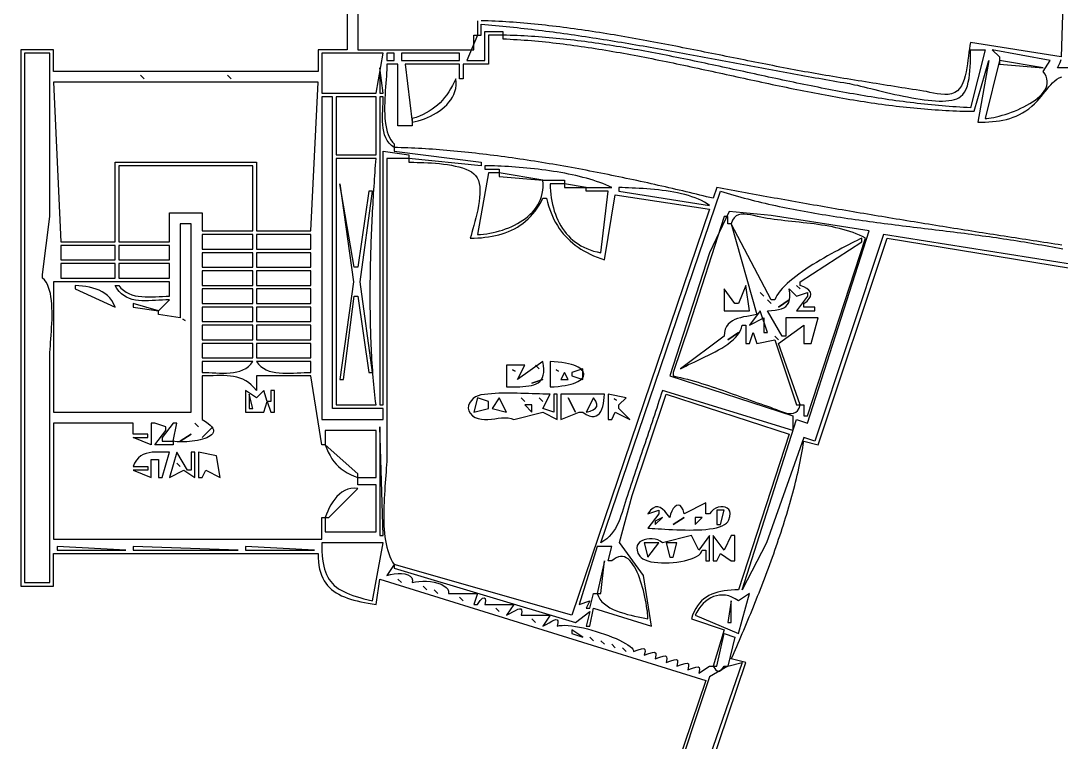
# Model space of a CAD drawing. Extents: x 0 to 1224, y 0 to 792.
# Drawn here: x 266 to 553, y 396 to 595 of the extents above; entities that cross this region are included whole.
import ezdxf

# ---------------------------------------------------------------- set-up
doc = ezdxf.new("R2010")
doc.units = 0
doc.layers.add('C7', color=7, linetype='CONTINUOUS')

msp = doc.modelspace()

# ---------------------------------------------------------------- linework, layer by layer
at = {"layer": 'C7'}
for points in [[(557, 713), (553, 585), (528, 589), (527.8248, 588.1758), (527.6739, 587.261), (527.5382, 586.2734), (527.4083, 585.2308), (527.2751, 584.151), (527.1292, 583.0518), (526.9616, 581.9509), (526.7628, 580.8661), (526.5237, 579.8153), (526.2351, 578.8162), (525.8877, 577.8866), (525.4722, 577.0443), (524.9795, 576.3071), (524.4004, 575.6928), (523.6389, 575.1786), (522.7798, 574.8509), (521.8447, 574.6817), (520.8554, 574.6428), (519.8336, 574.7063), (518.8012, 574.8439), (517.7798, 575.0277), (516.7913, 575.2296), (515.8575, 575.4216), (515, 575.5756), (513.9989, 575.7306), (512.998, 575.8861), (511.9972, 576.042), (510.9965, 576.1984), (509.9959, 576.3552), (508.9954, 576.5125), (507.995, 576.6702), (506.9947, 576.8284), (505.9945, 576.987), (504.9944, 577.1461), (503.9943, 577.3057), (502.9943, 577.4656), (501.9944, 577.6261), (500.9945, 577.787), (499.9947, 577.9483), (498.995, 578.1101), (497.9953, 578.2724), (496.9957, 578.4351), (495.9961, 578.5982), (494.9965, 578.7618), (493.997, 578.9259), (492.9975, 579.0904), (491.9981, 579.2554), (490.9987, 579.4208), (489.9993, 579.5867), (489, 579.7531), (488.0376, 579.9146), (487.0737, 580.0786), (486.1085, 580.2451), (485.1418, 580.4139), (484.1739, 580.5849), (483.2045, 580.7581), (482.2339, 580.9334), (481.262, 581.1106), (480.2889, 581.2898), (479.3146, 581.4709), (478.339, 581.6537), (477.3623, 581.8381), (476.3844, 582.0242), (475.4055, 582.2117), (474.4254, 582.4007), (473.4443, 582.5911), (472.4622, 582.7827), (471.4791, 582.9755), (470.495, 583.1694), (469.5099, 583.3643), (468.524, 583.5602), (467.5371, 583.7569), (466.5494, 583.9543), (465.5608, 584.1525), (464.5714, 584.3513), (463.5813, 584.5506), (462.5903, 584.7504), (461.5987, 584.9506), (460.6064, 585.151), (459.6133, 585.3516), (458.6197, 585.5524), (457.6254, 585.7532), (456.6305, 585.9539), (455.6351, 586.1545), (454.6391, 586.3549), (453.6426, 586.5551), (452.6456, 586.7548), (451.6482, 586.9542), (450.6503, 587.153), (449.6521, 587.3511), (448.6534, 587.5486), (447.6545, 587.7453), (446.6552, 587.9411), (445.6556, 588.136), (444.6557, 588.3299), (443.6556, 588.5227), (442.6553, 588.7143), (441.6548, 588.9046), (440.6542, 589.0936), (439.6534, 589.2811), (438.6525, 589.4672), (437.6516, 589.6516), (436.6506, 589.8344), (435.6496, 590.0154), (434.6486, 590.1945), (433.6476, 590.3718), (432.6467, 590.547), (431.6459, 590.7202), (430.6452, 590.8912), (429.6446, 591.0599), (428.6442, 591.2264), (427.6441, 591.3904), (426.6441, 591.5519), (425.6444, 591.7108), (424.645, 591.8671), (423.6459, 592.0207), (422.6471, 592.1714), (421.6487, 592.3192), (420.6506, 592.4641), (419.653, 592.6059), (418.6558, 592.7445), (417.6591, 592.8799), (416.6629, 593.012), (415.6673, 593.1407), (414.6722, 593.2659), (413.6776, 593.3876), (412.6837, 593.5057), (411.6904, 593.62), (410.6978, 593.7305), (409.7058, 593.8372), (408.7146, 593.9398), (407.7241, 594.0385), (406.7344, 594.133), (405.7455, 594.2233), (404.7574, 594.3093), (403.7702, 594.391), (402.7838, 594.4681), (401.7984, 594.5408), (400.8139, 594.6088), (399.8304, 594.6722), (398.8478, 594.7307), (397.8663, 594.7844), (396.8858, 594.8332), (395.9064, 594.8769), (394.928, 594.9155), (393.9508, 594.949), (392.9748, 594.9771)], [(356, 678), (356, 587), (348, 587), (348, 581), (275, 581), (275, 587), (266, 587), (266, 439), (275, 439), (275, 448), (348, 448), (348.0285, 446.8369), (348.1117, 445.7443), (348.2487, 444.7195), (348.4383, 443.76), (348.6797, 442.8632), (348.9719, 442.0267), (349.3139, 441.2477), (349.7048, 440.5238), (350.1437, 439.8525), (350.6294, 439.2311), (351.1612, 438.6571), (351.7379, 438.128), (352.3587, 437.6412), (353.0226, 437.1941), (353.7287, 436.7842), (354.4759, 436.409), (355.2633, 436.0658), (356.0899, 435.7522), (356.9548, 435.4656), (357.8571, 435.2033), (358.7956, 434.963), (359.7696, 434.742), (360.7779, 434.5377), (361.8198, 434.3476), (362.8941, 434.1692), (364, 434), (365, 441), (455, 413), (392, 227)], [(359, 678), (359, 587), (391, 587), (391, 591), (392, 591), (389, 584), (394, 584), (394, 592), (399, 592), (399, 591), (395, 591), (395, 583), (388, 583), (388, 579), (387, 579), (387, 583), (372, 583), (374, 567), (374, 566), (370, 566), (370, 583), (367, 583), (366.9883, 582.2691), (366.9562, 581.4715), (366.9073, 580.614), (366.8458, 579.7035), (366.7754, 578.747), (366.7002, 577.7513), (366.6241, 576.7233), (366.551, 575.67), (366.4848, 574.5982), (366.4296, 573.5149), (366.3891, 572.4269), (366.3674, 571.3412), (366.3683, 570.2646), (366.3958, 569.204), (366.4539, 568.1664), (366.5465, 567.1587), (366.6775, 566.1877), (366.8508, 565.2604), (367.0704, 564.3836), (367.3401, 563.5644), (367.6641, 562.8094), (368.046, 562.1258), (368.49, 561.5203), (369, 561), (369, 560), (368.2411, 560.5752), (367.6076, 561.226), (367.089, 561.9447), (366.6747, 562.7238), (366.3542, 563.5555), (366.1169, 564.4323), (365.9523, 565.3465), (365.8498, 566.2905), (365.7988, 567.2567), (365.7889, 568.2374), (365.8094, 569.225), (365.8499, 570.212), (365.8997, 571.1905), (365.9484, 572.1531), (365.9853, 573.0922), (366, 574), (365, 574), (365, 489), (366, 489), (366, 559), (373, 558), (373, 557), (367, 557), (367, 476), (366.9916, 475.1844), (366.9679, 474.331), (366.9309, 473.4425), (366.8825, 472.5217), (366.8247, 471.5714), (366.7596, 470.5943), (366.689, 469.5934), (366.6151, 468.5715), (366.5397, 467.5312), (366.465, 466.4754), (366.3928, 465.4069), (366.3252, 464.3286), (366.2642, 463.2432), (366.2117, 462.1535), (366.1697, 461.0623), (366.1403, 459.9724), (366.1254, 458.8866), (366.1271, 457.8078), (366.1472, 456.7387), (366.1879, 455.6821), (366.251, 454.6409), (366.3387, 453.6178), (366.4528, 452.6156), (366.5954, 451.6371), (366.7684, 450.6852), (366.9739, 449.7626), (367.2139, 448.8721), (367.4902, 448.0166), (367.805, 447.1988), (368.1603, 446.4216), (368.5579, 445.6877), (369, 445), (367, 442), (367.995, 442.2761), (369.0261, 442.4587), (370.0551, 442.5431), (371.044, 442.5247), (371.9546, 442.399), (372.7489, 442.1614), (373.3886, 441.8073), (373.8358, 441.3321), (374.0523, 440.7311), (374, 440), (374.865, 440.2242), (375.8309, 440.3627), (376.8659, 440.4182), (377.9381, 440.3933), (379.0155, 440.2909), (380.0664, 440.1135), (381.0588, 439.8638), (381.9608, 439.5447), (382.7406, 439.1586), (383.3663, 438.7085), (383.806, 438.1968), (384.0279, 437.6264), (384, 437), (392, 437), (391, 434), (392, 434), (392.732, 435.0684), (393.3442, 435.6808), (393.8068, 435.8587), (394.0901, 435.6236), (394.1644, 434.9968), (394, 434), (402, 434), (400, 431), (400.8903, 431.4708), (401.711, 431.9331), (402.4443, 432.34), (403.072, 432.6448), (403.5764, 432.8007), (403.9393, 432.7609), (404.1428, 432.4787), (404.169, 431.9073), (404, 431), (412, 431), (410, 428), (410.8903, 428.4708), (411.711, 428.9331), (412.4443, 429.34), (413.072, 429.6448), (413.5764, 429.8007), (413.9393, 429.761), (414.1428, 429.4788), (414.169, 428.9074), (414, 428), (414.5987, 428.1448), (415.307, 428.222), (416.1132, 428.2359), (417.0057, 428.1905), (417.9727, 428.0902), (419.0026, 427.9391), (420.0838, 427.7414), (421.2045, 427.5013), (422.353, 427.223), (423.5178, 426.9107), (424.6872, 426.5686), (425.8494, 426.2008), (426.9928, 425.8117), (428.1058, 425.4054), (429.1766, 424.986), (430.1936, 424.5578), (431.1452, 424.125), (432.0196, 423.6918), (432.8051, 423.2623), (433.4902, 422.8409), (434.0632, 422.4316), (434.5123, 422.0386), (434.8259, 421.6662), (434.9923, 421.3186), (435, 421), (436.2896, 421.44), (437.2269, 421.7304), (437.8393, 421.8013), (438.154, 421.583), (438.1984, 421.0058), (438, 420), (439.2896, 420.44), (440.2269, 420.7304), (440.8393, 420.8013), (441.154, 420.583), (441.1984, 420.0058), (441, 419), (442.2896, 419.44), (443.2269, 419.7304), (443.8393, 419.8013), (444.154, 419.583), (444.1984, 419.0058), (444, 418), (445.2896, 418.44), (446.2269, 418.7303), (446.8393, 418.8012), (447.154, 418.583), (447.1984, 418.0058), (447, 417), (448.2896, 417.44), (449.2269, 417.7303), (449.8393, 417.8012), (450.154, 417.583), (450.1984, 417.0058), (450, 416), (451.2896, 416.44), (452.227, 416.7304), (452.8393, 416.8013), (453.154, 416.583), (453.1985, 416.0058), (453, 415), (456, 417), (457, 417), (457.6364, 416.0371), (458.2182, 415.5556), (458.7817, 415.5556), (459.3635, 416.0371), (460, 417), (461, 417), (456, 414), (434.3333, 349)], [(392, 595), (392, 591), (393, 591), (393, 594), (393.9892, 593.9202), (394.9786, 593.8374), (395.9684, 593.7516), (396.9583, 593.6629), (397.9485, 593.5712), (398.939, 593.4766), (399.9296, 593.3792), (400.9205, 593.279), (401.9116, 593.176), (402.9028, 593.0704), (403.8943, 592.962), (404.8859, 592.8511), (405.8778, 592.7376), (406.8698, 592.6216), (407.8619, 592.5031), (408.8542, 592.3821), (409.8467, 592.2588), (410.8393, 592.1331), (411.8321, 592.0051), (412.8249, 591.8748), (413.8179, 591.7424), (414.811, 591.6078), (415.8042, 591.471), (416.7976, 591.3322), (417.791, 591.1913), (418.7845, 591.0484), (419.778, 590.9036), (420.7717, 590.7569), (421.7654, 590.6083), (422.7591, 590.458), (423.753, 590.3058), (424.7468, 590.1519), (425.7407, 589.9964), (426.7346, 589.8392), (427.7286, 589.6804), (428.7225, 589.5201), (429.7165, 589.3583), (430.7105, 589.195), (431.7044, 589.0303), (432.6984, 588.8642), (433.6923, 588.6968), (434.6862, 588.5282), (435.68, 588.3583), (436.6739, 588.1872), (437.6676, 588.015), (438.6613, 587.8416), (439.655, 587.6672), (440.6486, 587.4918), (441.6421, 587.3155), (442.6355, 587.1382), (443.6288, 586.96), (444.622, 586.781), (445.6151, 586.6012), (446.6081, 586.4207), (447.601, 586.2395), (448.5938, 586.0576), (449.5864, 585.8751), (450.5789, 585.692), (451.5712, 585.5084), (452.5634, 585.3244), (453.5554, 585.1399), (454.5473, 584.955), (455.5389, 584.7698), (456.5304, 584.5843), (457.5217, 584.3985), (458.5128, 584.2125), (459.5037, 584.0263), (460.4943, 583.8401), (461.4848, 583.6537), (462.475, 583.4673), (463.465, 583.281), (464.4548, 583.0947), (465.4443, 582.9085), (466.4335, 582.7224), (467.4225, 582.5365), (468.4112, 582.3509), (469.3997, 582.1655), (470.3878, 581.9805), (471.3757, 581.7959), (472.3632, 581.6116), (473.3505, 581.4278), (474.3375, 581.2445), (475.3241, 581.0618), (476.3104, 580.8797), (477.2964, 580.6981), (478.282, 580.5173), (479.2673, 580.3372), (480.2522, 580.1579), (481.2368, 579.9794), (482.221, 579.8017), (483.2048, 579.625), (484.1882, 579.4492), (485.1713, 579.2743), (486.1539, 579.1006), (487.1362, 578.9279), (488.118, 578.7563), (489.0994, 578.5859), (490.0804, 578.4167), (491.061, 578.2488), (492.0411, 578.0822), (493.0207, 577.9169), (494, 577.7531), (494.5973, 577.645), (495.2662, 577.5091), (496.002, 577.3481), (496.7998, 577.1647), (497.6548, 576.9615), (498.5622, 576.7412), (499.5171, 576.5064), (500.5148, 576.2598), (501.5504, 576.004), (502.6191, 575.7418), (503.7161, 575.4758), (504.8365, 575.2086), (505.9757, 574.9429), (507.1286, 574.6813), (508.2906, 574.4266), (509.4568, 574.1814), (510.6224, 573.9483), (511.7826, 573.73), (512.9325, 573.5292), (514.0674, 573.3486), (515.1824, 573.1907), (516.2727, 573.0583), (517.3334, 572.9539), (518.3599, 572.8804), (519.3472, 572.8403), (520.2906, 572.8363), (521.1851, 572.871), (522.0261, 572.9472), (522.8087, 573.0674), (523.528, 573.2344), (524.1793, 573.4508), (524.7577, 573.7193), (525.2585, 574.0425)], [(525.2584, 574.0424), (525.8549, 574.6085), (526.3568, 575.3068), (526.7722, 576.1179), (527.1094, 577.0227), (527.3766, 578.0021), (527.5823, 579.0367), (527.7345, 580.1073), (527.8416, 581.1949), (527.9119, 582.2802), (527.9536, 583.3439), (527.975, 584.367), (527.9843, 585.3302), (527.9899, 586.2142), (528, 587), (532, 587), (528, 571), (527.0179, 571.0447), (526.0361, 571.0948), (525.0546, 571.1499), (524.0732, 571.2101), (523.0921, 571.2753), (522.1112, 571.3454), (521.1306, 571.4202), (520.1501, 571.4998), (519.1698, 571.5841), (518.1898, 571.6729), (517.2099, 571.7661), (516.2302, 571.8638), (515.2508, 571.9657), (514.2715, 572.0719), (513.2924, 572.1822), (512.3135, 572.2966), (511.3347, 572.415), (510.3562, 572.5373), (509.3778, 572.6633), (508.3995, 572.7931), (507.4215, 572.9266), (506.4435, 573.0636), (505.4658, 573.204), (504.4882, 573.3479), (503.5107, 573.4951), (502.5334, 573.6455), (501.5562, 573.7991), (500.5792, 573.9558), (499.6023, 574.1154), (498.6255, 574.2779), (497.6489, 574.4432), (496.6723, 574.6113), (495.6959, 574.782), (494.7196, 574.9553), (493.7435, 575.1311), (492.7674, 575.3093), (491.7914, 575.4898), (490.8155, 575.6725), (489.8398, 575.8574), (488.8641, 576.0443), (487.8885, 576.2333), (486.913, 576.4241), (485.9375, 576.6168), (484.9622, 576.8112), (483.9869, 577.0073), (483.0117, 577.2049), (482.0365, 577.4041), (481.0615, 577.6046), (480.0864, 577.8065), (479.1115, 578.0096), (478.1366, 578.2139), (477.1617, 578.4192), (476.1869, 578.6256), (475.2121, 578.8328), (474.2373, 579.0409), (473.2626, 579.2497), (472.2879, 579.4592), (471.3133, 579.6693), (470.3386, 579.8799), (469.364, 580.0909), (468.3894, 580.3022), (467.4148, 580.5137), (466.4402, 580.7255), (465.4657, 580.9373), (464.4911, 581.1491), (463.5165, 581.3608), (462.5419, 581.5724), (461.5673, 581.7837), (460.5927, 581.9947), (459.618, 582.2052), (458.6434, 582.4153), (457.6687, 582.6248), (456.694, 582.8336), (455.7192, 583.0417), (454.7444, 583.249), (453.7696, 583.4553), (452.7947, 583.6607), (451.8198, 583.8649), (450.8448, 584.0681), (449.8698, 584.2699), (448.8947, 584.4705), (447.9196, 584.6696), (446.9443, 584.8673), (445.9691, 585.0633), (444.9937, 585.2577), (444.0183, 585.4504), (443.0427, 585.6413), (442.0671, 585.8302), (441.0914, 586.0172), (440.1156, 586.2021), (439.1398, 586.3848), (438.1638, 586.5653), (437.1877, 586.7435), (436.2115, 586.9192), (435.2352, 587.0925), (434.2588, 587.2632), (433.2822, 587.4313), (432.3056, 587.5967), (431.3288, 587.7592), (430.3519, 587.9188), (429.3748, 588.0754), (428.3976, 588.229), (427.4203, 588.3794), (426.4428, 588.5266), (425.4652, 588.6705), (424.4874, 588.811), (423.5095, 588.948), (422.5314, 589.0814), (421.5532, 589.2112), (420.5747, 589.3373), (419.5961, 589.4596), (418.6174, 589.5779), (417.6384, 589.6923), (416.6593, 589.8026), (415.68, 589.9088), (414.7005, 590.0108), (413.7208, 590.1084), (412.741, 590.2017), (411.7609, 590.2905), (410.7806, 590.3747), (409.8001, 590.4543), (408.8194, 590.5292), (407.8385, 590.5992), (406.8573, 590.6644), (405.876, 590.7246), (404.8944, 590.7798), (403.9126, 590.8298), (402.9305, 590.8746), (401.9483, 590.9141), (400.9657, 590.9482), (399.983, 590.9769), (399, 591), (399, 590), (399.9811, 589.9551), (400.962, 589.905), (401.9427, 589.8497), (402.9233, 589.7892), (403.9037, 589.7237), (404.884, 589.6532), (405.8641, 589.5778), (406.844, 589.4976), (407.8237, 589.4127), (408.8033, 589.3231), (409.7827, 589.2291), (410.762, 589.1305), (411.7412, 589.0276), (412.7202, 588.9204), (413.699, 588.809), (414.6777, 588.6934), (415.6563, 588.5739), (416.6347, 588.4504), (417.613, 588.323), (418.5912, 588.1918), (419.5693, 588.0569), (420.5472, 587.9185), (421.525, 587.7765), (422.5027, 587.631), (423.4803, 587.4823), (424.4577, 587.3302), (425.4351, 587.1749), (426.4123, 587.0166), (427.3895, 586.8552), (428.3665, 586.6909), (429.3435, 586.5238), (430.3203, 586.3539), (431.2971, 586.1813), (432.2738, 586.0062), (433.2504, 585.8285), (434.2269, 585.6484), (435.2033, 585.466), (436.1796, 585.2813), (437.1559, 585.0944), (438.1321, 584.9055), (439.1083, 584.7146), (440.0843, 584.5217), (441.0603, 584.3271), (442.0363, 584.1307), (443.0121, 583.9326), (443.988, 583.733), (444.9638, 583.5319), (445.9395, 583.3293), (446.9152, 583.1255), (447.8908, 582.9204), (448.8664, 582.7142), (449.842, 582.507), (450.8175, 582.2987), (451.793, 582.0896), (452.7685, 581.8796), (453.7439, 581.669), (454.7193, 581.4577), (455.6947, 581.2458), (456.6701, 581.0335), (457.6455, 580.8208), (458.6208, 580.6078), (459.5962, 580.3946), (460.5715, 580.1812), (461.5468, 579.9678), (462.5222, 579.7545), (463.4975, 579.5413), (464.4728, 579.3283), (465.4482, 579.1156), (466.4236, 578.9033), (467.3989, 578.6914), (468.3743, 578.4801), (469.3497, 578.2695), (470.3252, 578.0595), (471.3006, 577.8504), (472.2761, 577.6422), (473.2516, 577.4349), (474.2272, 577.2287), (475.2028, 577.0237), (476.1784, 576.8199), (477.1541, 576.6174), (478.1298, 576.4163), (479.1055, 576.2167), (480.0814, 576.0186), (481.0572, 575.8223), (482.0331, 575.6276), (483.0091, 575.4348), (483.9852, 575.2439), (484.9613, 575.055), (485.9375, 574.8682), (486.9137, 574.6836), (487.89, 574.5012), (488.8664, 574.3211), (489.8429, 574.1435), (490.8195, 573.9684), (491.7961, 573.7959), (492.7729, 573.626), (493.7497, 573.4589), (494.7266, 573.2947), (495.7036, 573.1333), (496.6807, 572.975), (497.658, 572.8199), (498.6353, 572.6678), (499.6127, 572.5191), (500.5903, 572.3737), (501.5679, 572.2318), (502.5457, 572.0934), (503.5236, 571.9586), (504.5016, 571.8275), (505.4797, 571.7002), (506.458, 571.5767), (507.4364, 571.4572), (508.4149, 571.3417), (509.3936, 571.2304), (510.3724, 571.1233), (511.3513, 571.0204), (512.3304, 570.922), (513.3097, 570.8279), (514.2891, 570.7385), (515.2686, 570.6537), (516.2483, 570.5735), (517.2282, 570.4982), (518.2082, 570.4278), (519.1884, 570.3624), (520.1687, 570.302), (521.1493, 570.2467), (522.13, 570.1967), (523.1108, 570.152), (524.0919, 570.1126), (525.0731, 570.0788), (526.0545, 570.0505), (527.0362, 570.0279), (528.018, 570.011), (529, 570), (533, 584), (530, 567), (531.0357, 567.0104), (532.0567, 567.0383), (533.0631, 567.0874), (534.055, 567.1615), (535.0327, 567.2645), (535.9964, 567.4002), (536.9463, 567.5723), (537.8825, 567.7847), (538.8054, 568.0411), (539.7149, 568.3455), (540.6115, 568.7015), (541.4952, 569.1131), (542.3663, 569.5839), (543.225, 570.1179), (544.0714, 570.7187), (544.9059, 571.3904)], [(267, 586), (267, 440), (274, 440), (274, 502), (274.0115, 502.7269), (274.0436, 503.5215), (274.0922, 504.3765), (274.1535, 505.2852), (274.2235, 506.2405), (274.2984, 507.2355), (274.3741, 508.2632), (274.4469, 509.3166), (274.5126, 510.3889), (274.5675, 511.4731), (274.6077, 512.5621), (274.6291, 513.6491), (274.6279, 514.727), (274.6001, 515.789), (274.5419, 516.8281), (274.4493, 517.8373), (274.3184, 518.8096), (274.1452, 519.7381), (273.9259, 520.6159), (273.6566, 521.436), (273.3332, 522.1914), (272.9519, 522.8751), (272.5088, 523.4803), (272, 524), (272, 525), (274, 541), (274, 586), (267, 586)], [(349, 586), (349, 575), (364, 575), (366, 586), (349, 586)], [(367, 586), (367, 584), (369, 584), (369, 586), (367, 586)], [(371, 586), (371, 584), (387, 584), (387, 586), (371, 586)], [(534, 587), (536, 585), (536, 584), (532, 568), (532.5009, 568.0285), (533.0705, 568.0917), (533.702, 568.1888), (534.3881, 568.3187), (535.122, 568.4806), (535.8967, 568.6737), (536.7051, 568.8969), (537.5401, 569.1495), (538.3949, 569.4305), (539.2624, 569.7391), (540.1356, 570.0743), (541.0074, 570.4353), (541.871, 570.8211), (542.7191, 571.2309), (543.545, 571.6638), (544.3414, 572.1188), (545.1016, 572.5952), (545.8183, 573.092), (546.4846, 573.6082), (547.0936, 574.1431), (547.6382, 574.6957), (548.1113, 575.2651), (548.5061, 575.8505), (548.8154, 576.4509), (549.0323, 577.0654), (549.1497, 577.6933), (549.1607, 578.3334), (549.0582, 578.9851), (548.8353, 579.6473), (548.4849, 580.3192), (548, 581), (550, 584), (534, 587)], [(536, 584), (536, 583), (548, 582), (536, 584)], [(557, 582), (552, 582), (552.3649, 582.7395), (552.7059, 583.5073), (553.0236, 584.3024)], [(299, 580), (300, 579), (299, 580)], [(323, 580), (324, 579), (323, 580)], [(365, 582), (365, 575), (366, 575), (365, 582)], [(275, 578), (277, 534), (292, 534), (292, 556), (331, 556), (331, 537), (346, 537), (348, 578), (275, 578)], [(386, 579), (385.5478, 578.019), (385.0733, 577.0822), (384.5745, 576.1892), (384.0496, 575.3394), (383.4968, 574.5324), (382.9141, 573.7676), (382.2997, 573.0446), (381.6517, 572.3628), (380.9683, 571.7217), (380.2475, 571.1209), (379.4875, 570.5598), (378.6865, 570.038), (377.8426, 569.5549), (376.9538, 569.1101), (376.0183, 568.703), (375.0344, 568.3331), (374, 568), (374, 567), (374.8152, 567.1683), (375.6485, 567.3814), (376.4932, 567.6387), (377.3425, 567.9395), (378.1897, 568.2829), (379.0282, 568.6684), (379.8512, 569.0951), (380.652, 569.5624), (381.424, 570.0695), (382.1605, 570.6157), (382.8547, 571.2003), (383.5, 571.8226), (384.0896, 572.4818), (384.6169, 573.1773), (385.0752, 573.9083), (385.4577, 574.6741), (385.7578, 575.474), (385.9688, 576.3073), (386.0839, 577.1731), (386.0965, 578.0709), (386, 579)], [(544.9058, 571.3904), (545.6514, 572.0676), (546.329, 572.7558), (546.9497, 573.4483), (547.5246, 574.1389), (548.0649, 574.821), (548.5816, 575.4883), (549.086, 576.1343), (549.5891, 576.7526), (550.1021, 577.3368), (550.636, 577.8805), (551.2021, 578.3772), (551.8115, 578.8205), (552.4753, 579.204), (553.2046, 579.5213)], [(349, 574), (349, 485), (366, 485), (366, 488), (352, 488), (352, 574), (349, 574)], [(353, 574), (353, 558), (364, 558), (364, 574), (353, 574)], [(369, 560), (369, 559), (393, 556), (393, 555), (373, 557), (373, 556), (373.6796, 555.9748), (374.4518, 555.9513), (375.3052, 555.9265), (376.2288, 555.897), (377.2114, 555.86), (378.242, 555.8121), (379.3094, 555.7504), (380.4024, 555.6717), (381.5099, 555.5728), (382.6209, 555.4507), (383.7241, 555.3023), (384.8085, 555.1244), (385.8628, 554.9139), (386.8761, 554.6677), (387.8371, 554.3827), (388.7347, 554.0557), (389.5578, 553.6837), (390.2953, 553.2635), (390.936, 552.792), (391.4689, 552.2662), (391.8827, 551.6828), (392.219, 550.9522), (392.4544, 550.1321), (392.5978, 549.2339), (392.6583, 548.2694), (392.6449, 547.2502), (392.5667, 546.188), (392.4325, 545.0945), (392.2515, 543.9813), (392.0326, 542.86), (391.7848, 541.7424), (391.5172, 540.64), (391.2388, 539.5646), (390.9586, 538.5279), (390.6856, 537.5413), (390.4288, 536.6167), (390.1973, 535.7657), (390, 535), (391.0313, 535.0212), (392.0507, 535.0682), (393.0571, 535.1423), (394.0497, 535.2445), (395.0273, 535.3762), (395.9892, 535.5384), (396.9343, 535.7324), (397.8617, 535.9593), (398.7705, 536.2203), (399.6596, 536.5166), (400.5282, 536.8493), (401.3753, 537.2198), (402.2, 537.629), (403.0013, 538.0783), (403.7782, 538.5688), (404.5299, 539.1017), (405.2553, 539.6781), (405.9535, 540.2993), (406.6235, 540.9665), (407.2645, 541.6807), (407.8755, 542.4432), (408.4554, 543.2552), (409.0035, 544.1179), (409.5186, 545.0324), (410, 546), (411, 546), (411.272, 544.9356), (411.5734, 543.9091), (411.9042, 542.9196), (412.2646, 541.9664), (412.6549, 541.0488), (413.0752, 540.1661), (413.5257, 539.3173), (414.0065, 538.5019), (414.5179, 537.719), (415.06, 536.9678), (415.633, 536.2477), (416.237, 535.5578), (416.8724, 534.8975), (417.5391, 534.2659), (418.2375, 533.6623), (418.9677, 533.086), (419.7299, 532.5361), (420.5242, 532.012), (421.3509, 531.5128), (422.21, 531.0379), (423.1019, 530.5864), (424.0267, 530.1576), (424.9845, 529.7508), (425.9755, 529.3652), (427, 529), (430, 547), (456, 543), (418, 431), (369, 445), (369, 444), (419, 429), (423, 432), (422, 428), (423, 428), (424, 433), (440, 428), (437.7716, 441.9962), (431.1211, 451.0895), (434.6667, 464), (444, 492), (478, 481), (464, 438), (462.966, 437.9776), (461.9602, 437.927), (460.984, 437.844), (460.0392, 437.7246), (459.1273, 437.5649), (458.25, 437.3609), (457.4087, 437.1086), (456.6053, 436.8039), (455.8411, 436.4429), (455.118, 436.0216), (454.4374, 435.536), (453.8009, 434.982), (453.2103, 434.3558), (452.667, 433.6532), (452.1728, 432.8704), (451.7291, 432.0032), (451.3376, 431.0477), (451, 430), (460, 427), (457, 417), (458, 417), (460, 426), (463, 425), (461, 417), (465, 418), (444.3333, 358)], [(553.1962, 533.0892), (552.2022, 533.2402), (551.2082, 533.3914), (550.2141, 533.5428), (549.2201, 533.6943), (548.226, 533.8461), (547.2319, 533.9981), (546.2378, 534.1503), (545.2437, 534.3027), (544.2496, 534.4553), (543.2555, 534.6082), (542.2613, 534.7613), (541.2672, 534.9146), (540.2731, 535.0681), (539.279, 535.2219), (538.2848, 535.376), (537.2907, 535.5302), (536.2966, 535.6847), (535.3026, 535.8395), (534.3085, 535.9945), (533.3144, 536.1498), (532.3204, 536.3054), (531.3264, 536.4612), (530.3324, 536.6173), (529.3384, 536.7737), (528.3445, 536.9303), (527.3506, 537.0873), (526.3568, 537.2445), (525.3629, 537.402), (524.3691, 537.5598), (523.3754, 537.7179), (522.3817, 537.8763), (521.388, 538.035), (520.3944, 538.194), (519.4009, 538.3534), (518.4074, 538.513), (517.4139, 538.673), (516.4205, 538.8333), (515.4272, 538.9939), (514.434, 539.1548), (513.4408, 539.3161), (512.4476, 539.4778), (511.4546, 539.6397), (510.4616, 539.802), (509.4687, 539.9647), (508.4758, 540.1277), (507.4831, 540.2911), (506.4904, 540.4549), (505.4978, 540.619), (504.5053, 540.7835), (503.5129, 540.9483), (502.5206, 541.1135), (501.5284, 541.2791), (500.5362, 541.4451), (499.5442, 541.6115), (498.5523, 541.7783), (497.5605, 541.9455), (496.5687, 542.113), (495.5771, 542.281), (494.5856, 542.4494), (493.5943, 542.6182), (492.603, 542.7874), (491.6118, 542.957), (490.6208, 543.127), (489.6299, 543.2975), (488.6391, 543.4684), (487.6485, 543.6398), (486.6579, 543.8115), (485.6675, 543.9837), (484.6773, 544.1564), (483.6872, 544.3295), (482.6972, 544.5031), (481.7073, 544.6771), (480.7176, 544.8515), (479.7281, 545.0265), (478.7387, 545.2019), (477.7494, 545.3778), (476.7603, 545.5541), (475.7714, 545.7309), (474.7826, 545.9083), (473.794, 546.086), (472.8056, 546.2643), (471.8173, 546.4431), (470.8291, 546.6224), (469.8412, 546.8022), (468.8534, 546.9825), (467.8658, 547.1632), (466.8784, 547.3445), (465.8911, 547.5264), (464.9041, 547.7087), (463.9172, 547.8916), (462.9305, 548.075), (461.944, 548.2589), (460.9577, 548.4433), (459.9716, 548.6283), (458.9857, 548.8139), (458, 549), (457, 546), (456.0832, 546.2253), (455.1621, 546.4506), (454.2368, 546.6758), (453.3074, 546.901), (452.3739, 547.126), (451.4366, 547.3507), (450.4953, 547.5752), (449.5503, 547.7993), (448.6017, 548.0231), (447.6495, 548.2464), (446.6938, 548.4692), (445.7347, 548.6915), (444.7723, 548.9132), (443.8067, 549.1343), (442.838, 549.3546), (441.8663, 549.5742), (440.8917, 549.793), (439.9142, 550.0109), (438.934, 550.228), (437.9511, 550.444), (436.9657, 550.6591), (435.9778, 550.8731), (434.9876, 551.0859), (433.995, 551.2976), (433.0003, 551.508), (432.0035, 551.7172), (431.0047, 551.925), (430.0039, 552.1315), (429.0014, 552.3365), (427.9971, 552.54), (426.9911, 552.742), (425.9837, 552.9423), (424.9748, 553.1411), (423.9645, 553.3381), (422.9529, 553.5333), (421.9402, 553.7268), (420.9264, 553.9183), (419.9116, 554.108), (418.8959, 554.2957), (417.8794, 554.4814), (416.8622, 554.665), (415.8443, 554.8464), (414.8259, 555.0257), (413.8071, 555.2028), (412.788, 555.3775), (411.7686, 555.55), (410.749, 555.72), (409.7293, 555.8876), (408.7097, 556.0527), (407.6902, 556.2152), (406.6709, 556.3752), (405.6519, 556.5324), (404.6333, 556.687), (403.6151, 556.8388), (402.5976, 556.9878), (401.5807, 557.1339), (400.5645, 557.2771), (399.5492, 557.4173), (398.5349, 557.5545), (397.5216, 557.6886), (396.5094, 557.8196), (395.4984, 557.9474), (394.4888, 558.072), (393.4806, 558.1932), (392.4738, 558.3111), (391.4686, 558.4256), (390.4652, 558.5367), (389.4634, 558.6443), (388.4636, 558.7483), (387.4657, 558.8487), (386.4699, 558.9454), (385.4762, 559.0384), (384.4847, 559.1277), (383.4955, 559.2131), (382.5088, 559.2947), (381.5246, 559.3723), (380.543, 559.4459), (379.5641, 559.5155), (378.5879, 559.5811), (377.6146, 559.6425), (376.6444, 559.6996), (375.6771, 559.7526), (374.713, 559.8013), (373.7522, 559.8456), (372.7947, 559.8855), (371.8406, 559.9209), (370.8901, 559.9518), (369.9432, 559.9782), (369, 560)], [(353, 557), (353, 516), (353, 489), (364, 489), (363.8873, 489.9328), (363.7793, 490.8714), (363.6758, 491.8157), (363.5769, 492.7655), (363.4823, 493.7206), (363.3922, 494.6808), (363.3064, 495.646), (363.2248, 496.616), (363.1474, 497.5906), (363.0743, 498.5696), (363.0052, 499.5529), (362.9401, 500.5403), (362.879, 501.5316), (362.8219, 502.5266), (362.7686, 503.5253), (362.7192, 504.5273), (362.6735, 505.5325), (362.6315, 506.5408), (362.5931, 507.5519), (362.5584, 508.5658), (362.5271, 509.5822), (362.4994, 510.6009), (362.4751, 511.6219), (362.4541, 512.6448), (362.4364, 513.6695), (362.422, 514.6959), (362.4108, 515.7238), (362.4027, 516.753), (362.3977, 517.7834), (362.3957, 518.8147), (362.3967, 519.8468), (362.4005, 520.8795), (362.4073, 521.9126), (362.4168, 522.9461), (362.4291, 523.9796), (362.444, 525.013), (362.4616, 526.0462), (362.4818, 527.0789), (362.5044, 528.1111), (362.5295, 529.1424), (362.5571, 530.1729), (362.5869, 531.2022), (362.6191, 532.2301), (362.6534, 533.2567), (362.69, 534.2816), (362.7286, 535.3046), (362.7694, 536.3257), (362.8121, 537.3446), (362.8568, 538.3612), (362.9033, 539.3752), (362.9517, 540.3866), (363.0019, 541.3951), (363.0538, 542.4005), (363.1073, 543.4028), (363.1625, 544.4016), (363.2192, 545.397), (363.2774, 546.3885), (363.337, 547.3762), (363.398, 548.3598), (363.4604, 549.3392), (363.524, 550.3141), (363.5888, 551.2844), (363.6548, 552.2499), (363.7218, 553.2105), (363.79, 554.166), (363.859, 555.1162), (363.9291, 556.0609), (364, 557), (353, 557)], [(293, 555), (293, 534), (307, 534), (307, 542), (316, 542), (316, 537), (330, 537), (330, 555), (293, 555)], [(394, 555), (394, 554), (398, 554), (398, 553), (395, 553), (392, 536), (392.8341, 536.0526), (393.6824, 536.1349), (394.5415, 536.2472), (395.4083, 536.3895), (396.2794, 536.562), (397.1516, 536.7646), (398.0218, 536.9977), (398.8866, 537.2612), (399.7428, 537.5553), (400.5871, 537.8801), (401.4164, 538.2357), (402.2274, 538.6222), (403.0168, 539.0398), (403.7815, 539.4886), (404.5181, 539.9686), (405.2234, 540.48), (405.8942, 541.0229), (406.5273, 541.5974), (407.1194, 542.2037), (407.6672, 542.8418), (408.1676, 543.5119), (408.6173, 544.2141), (409.013, 544.9484), (409.3515, 545.7151), (409.6295, 546.5142), (409.8439, 547.3458), (409.9914, 548.2101), (410.0687, 549.1071), (410.0727, 550.037), (410, 551), (416, 551), (416, 550), (412, 550), (412.036, 549.0157), (412.1025, 548.0422), (412.1997, 547.0808), (412.3282, 546.1329), (412.4885, 545.1998), (412.681, 544.283), (412.9061, 543.3837), (413.1644, 542.5034), (413.4562, 541.6434), (413.7821, 540.8052), (414.1426, 539.9901), (414.538, 539.1994), (414.9688, 538.4346), (415.4356, 537.697), (415.9387, 536.988), (416.4787, 536.309), (417.0559, 535.6614), (417.671, 535.0465), (418.3242, 534.4656), (419.0161, 533.9203), (419.7472, 533.4118), (420.5179, 532.9416), (421.3287, 532.5109), (422.18, 532.1213), (423.0723, 531.774), (424.0061, 531.4704), (424.9818, 531.2119), (426, 531), (428, 548), (422, 548), (422, 549), (429, 549), (428.2135, 549.3639), (427.3998, 549.7137), (426.5604, 550.0496), (425.6967, 550.3718), (424.8101, 550.6806), (423.9022, 550.9762), (422.9744, 551.2589), (422.0281, 551.529), (421.0649, 551.7866), (420.0862, 552.0322), (419.0934, 552.2659), (418.0881, 552.4879), (417.0716, 552.6986), (416.0456, 552.8982), (415.0113, 553.087), (413.9703, 553.2651), (412.9241, 553.433), (411.8742, 553.5907), (410.8219, 553.7386), (409.7687, 553.877), (408.7162, 554.0061), (407.6658, 554.1261), (406.6189, 554.2373), (405.5771, 554.34), (404.5417, 554.4344), (403.5143, 554.5208), (402.4963, 554.5994), (401.4892, 554.6705), (400.4944, 554.7344), (399.5135, 554.7912), (398.5478, 554.8414), (397.5989, 554.885), (396.6682, 554.9224), (395.7571, 554.9539), (394.8672, 554.9797), (394, 555)], [(398, 553), (398, 552), (410, 551), (398, 553)], [(354, 550), (357.821, 523), (354, 496), (355, 496), (358, 519), (359, 519), (362, 498), (363, 498), (359.5756, 523), (363, 548), (362, 548), (359, 527), (358, 527), (354, 550)], [(416, 550), (416, 549), (422, 549), (416, 550)], [(431, 549), (431, 548), (456, 544), (455.3086, 544.4925), (454.565, 544.9495), (453.773, 545.3725), (452.9363, 545.7628), (452.0589, 546.122), (451.1444, 546.4514), (450.1969, 546.7524), (449.2201, 547.0266), (448.2178, 547.2754), (447.1939, 547.5001), (446.1523, 547.7022), (445.0967, 547.8832), (444.0309, 548.0445), (442.9589, 548.1875), (441.8844, 548.3136), (440.8113, 548.4244), (439.7435, 548.5211), (438.6846, 548.6054), (437.6387, 548.6785), (436.6095, 548.7419), (435.6008, 548.7972), (434.6165, 548.8456), (433.6605, 548.8886), (432.7365, 548.9278), (431.8483, 548.9644), (431, 549)], [(643, 514), (504, 536), (485, 479), (482, 480), (471.6667, 451), (465, 438), (480, 485), (483, 484), (500, 537), (473, 541.2469), (461.419, 542.3572), (456, 531), (445, 497), (479, 486), (479, 482), (443, 493), (442.6842, 492.0312), (442.3676, 491.0628), (442.0502, 490.0946), (441.732, 489.1267), (441.413, 488.159), (441.0934, 487.1915), (440.773, 486.2242), (440.4521, 485.2571), (440.1306, 484.2902), (439.8087, 483.3234), (439.4862, 482.3568), (439.1633, 481.3903), (438.8401, 480.4239), (438.5165, 479.4577), (438.1927, 478.4915), (437.8686, 477.5254), (437.5443, 476.5593), (437.2199, 475.5933), (436.8954, 474.6273), (436.5709, 473.6614), (436.2463, 472.6955), (435.9218, 471.7295), (435.5974, 470.7635), (435.2732, 469.7975), (434.9491, 468.8315), (434.6253, 467.8654), (434.3017, 466.8992), (433.9785, 465.9329), (433.6557, 464.9665), (433.3333, 464), (433.032, 463.066), (432.7429, 462.1257), (432.4589, 461.1838), (432.1729, 460.2451), (431.8777, 459.3146), (431.5663, 458.3971), (431.2317, 457.4974), (430.8666, 456.6203), (430.464, 455.7707), (430.0168, 454.9534), (429.5179, 454.1733), (428.9603, 453.4352), (428.3367, 452.744), (427.6402, 452.1045), (426.8637, 451.5215), (426, 451), (459, 548), (459.9267, 547.7104), (460.8572, 547.4265), (461.7914, 547.1483), (462.729, 546.8757), (463.6702, 546.6085), (464.6147, 546.3466), (465.5625, 546.09), (466.5135, 545.8385), (467.4676, 545.592), (468.4248, 545.3505), (469.3849, 545.1138), (470.348, 544.8819), (471.3138, 544.6545), (472.2823, 544.4318), (473.2535, 544.2134), (474.2272, 543.9994), (475.2034, 543.7896), (476.1819, 543.584), (477.1628, 543.3824), (478.1459, 543.1847), (479.1311, 542.9909), (480.1183, 542.8008), (481.1075, 542.6143), (482.0986, 542.4313), (483.0915, 542.2518), (484.0861, 542.0756), (485.0824, 541.9027), (486.0801, 541.7329), (487.0794, 541.5661), (488.08, 541.4022), (489.082, 541.2412), (490.0851, 541.0828), (491.0894, 540.9272), (492.0948, 540.774), (493.1011, 540.6233), (494.1083, 540.4749), (495.1163, 540.3287), (496.125, 540.1846), (497.1343, 540.0426), (498.1442, 539.9025), (499.1546, 539.7642), (500.1654, 539.6276), (501.1764, 539.4927), (502.1877, 539.3593), (503.1991, 539.2273), (504.2106, 539.0966), (505.222, 538.9672), (506.2333, 538.8389), (507.2445, 538.7116), (508.2553, 538.5852), (509.2658, 538.4596), (510.2759, 538.3348), (511.2854, 538.2105), (512.2943, 538.0868), (513.3025, 537.9635), (514.3099, 537.8405), (515.3165, 537.7178), (516.3221, 537.5951), (517.3267, 537.4725), (518.3302, 537.3498), (519.3325, 537.2269), (520.3335, 537.1037), (521.3332, 536.9802), (522.3314, 536.8561), (523.3281, 536.7315), (524.3232, 536.6062), (525.3166, 536.48), (526.3082, 536.353), (527.298, 536.2251), (528.2858, 536.096), (529.2716, 535.9657), (530.2553, 535.8342), (531.2368, 535.7012), (532.216, 535.5668), (533.1929, 535.4307), (534.1673, 535.293), (535.1392, 535.1535), (536.1085, 535.0121), (537.0751, 534.8687), (538.039, 534.7232), (539, 534.5756), (539.9584, 534.4256), (540.918, 534.2728), (541.8787, 534.1174), (542.8404, 533.9594), (543.8032, 533.7988), (544.7669, 533.6357), (545.7317, 533.4703), (546.6974, 533.3025), (547.6642, 533.1325), (548.6318, 532.9603), (549.6004, 532.786), (550.5699, 532.6097), (551.5403, 532.4315), (552.5115, 532.2513), (553.4836, 532.0694)], [(462, 539), (461, 539), (461, 541), (460, 541), (450.3333, 511), (446, 498), (446, 497), (446.9777, 496.791), (447.9543, 496.5675), (448.9297, 496.3304), (449.904, 496.0803), (450.8771, 495.8182), (451.849, 495.5449), (452.8198, 495.2612), (453.7895, 494.9678), (454.758, 494.6658), (455.7254, 494.3557), (456.6917, 494.0386), (457.6568, 493.7151), (458.6208, 493.3862), (459.5836, 493.0526), (460.5454, 492.7152), (461.506, 492.3748), (462.4655, 492.0322), (463.4239, 491.6882), (464.3812, 491.3437), (465.3373, 490.9995), (466.2924, 490.6563), (467.2464, 490.3151), (468.1993, 489.9766), (469.1511, 489.6417), (470.1018, 489.3112), (471.0514, 488.9858), (472, 488.6666), (472.7738, 488.3859), (473.5873, 488.0607), (474.4259, 487.717), (475.2752, 487.381), (476.1205, 487.0786), (476.9474, 486.836), (477.7413, 486.6792), (478.4878, 486.6343), (479.1723, 486.7273), (479.7803, 486.9843), (480.2972, 487.4313), (480.7086, 488.0946), (481, 489), (482, 489), (482, 486), (483, 486), (499, 535), (498.179, 535.4322), (497.3339, 535.8331), (496.4662, 536.2044), (495.5774, 536.5476), (494.6691, 536.8643), (493.7429, 537.1561), (492.8002, 537.4245), (491.8425, 537.6711), (490.8715, 537.8975), (489.8886, 538.1052), (488.8954, 538.2959), (487.8934, 538.4712), (486.8842, 538.6325), (485.8692, 538.7816), (484.85, 538.9198), (483.8282, 539.0489), (482.8052, 539.1705), (481.7827, 539.286), (480.7621, 539.3971), (479.7449, 539.5053), (478.7328, 539.6122), (477.7272, 539.7195), (476.7297, 539.8286), (475.7418, 539.9412), (474.765, 540.0588), (473.8009, 540.183), (472.851, 540.3154), (471.9168, 540.4576), (471, 540.6111)], [(471, 540.611), (470.1059, 540.7903), (469.1831, 541.0027), (468.2482, 541.2211), (467.3174, 541.4185), (466.4074, 541.5679), (465.5345, 541.6423), (464.7153, 541.6147), (463.9662, 541.4579), (463.3036, 541.1451), (462.7441, 540.6492), (462.304, 539.9431), (462, 539)], [(310, 539), (310, 513), (304, 514), (304, 515), (307, 518), (306.0466, 517.9849), (305.0856, 517.9464), (304.1209, 517.8941), (303.1567, 517.8376), (302.1971, 517.7865), (301.2462, 517.7505), (300.308, 517.7392), (299.3867, 517.7623), (298.4863, 517.8293), (297.6109, 517.9499), (296.7647, 518.1337), (295.9516, 518.3904), (295.1759, 518.7296), (294.4416, 519.1609), (293.7527, 519.694), (293.1134, 520.3384), (292.5278, 521.1038), (292, 522), (293, 522), (293.6173, 521.2541), (294.2967, 520.6303), (295.0322, 520.1183), (295.8178, 519.708), (296.6477, 519.3892), (297.5159, 519.1516), (298.4164, 518.985), (299.3434, 518.8794), (300.2909, 518.8243), (301.253, 518.8097), (302.2238, 518.8253), (303.1973, 518.861), (304.1676, 518.9065), (305.1287, 518.9516), (306.0748, 518.9862), (307, 519), (307, 523), (275, 523), (275, 487), (313, 487), (313, 539), (310, 539)], [(462, 539), (469, 514), (468.0766, 513.7978), (467.1583, 513.6185), (466.2544, 513.4477), (465.3746, 513.2708), (464.5284, 513.0735), (463.7254, 512.8414), (462.975, 512.5601), (462.2869, 512.215), (461.6706, 511.7919), (461.1356, 511.2762), (460.6915, 510.6536), (460.3478, 509.9096), (460.1141, 509.0299), (460, 508), (448, 499), (448.6839, 499.3673), (449.4287, 499.7444), (450.2266, 500.132), (451.0695, 500.5305), (451.9494, 500.9407), (452.8583, 501.3631), (453.7883, 501.7983), (454.7312, 502.2469), (455.6792, 502.7096), (456.6241, 503.1869), (457.5582, 503.6795), (458.4732, 504.1879), (459.3613, 504.7128), (460.2144, 505.2547), (461.0246, 505.8143), (461.7838, 506.3922), (462.4841, 506.989), (463.1174, 507.6052), (463.6758, 508.2416), (464.1512, 508.8986), (464.5357, 509.5769), (464.8213, 510.2772), (465, 511), (466, 511), (466, 506), (467, 506), (468, 509), (469, 506), (474, 507), (480, 489), (481, 489), (475, 506), (482, 511), (482, 506), (484, 506), (486, 513), (477, 513), (477, 508), (476, 508), (472, 515), (473.1129, 515.0551), (474.1205, 515.1519), (475.021, 515.3021), (475.8125, 515.5174), (476.4932, 515.8097), (477.0612, 516.1907), (477.5148, 516.6723), (477.8519, 517.2661), (478.0708, 517.984), (478.1697, 518.8378), (478.1467, 519.8392), (478, 521), (480, 519), (483, 520), (483, 519), (480, 515), (485, 515), (485, 516), (482, 516), (482, 517), (482.8916, 517.6755), (483.5063, 518.3315), (483.8554, 518.9634), (483.9501, 519.5668), (483.8016, 520.1372), (483.4211, 520.6702), (482.8198, 521.1613), (482.009, 521.606), (481, 522), (481, 523), (498, 534), (498, 535), (497.3707, 534.6991), (496.6797, 534.3647), (495.9322, 533.9984), (495.1337, 533.6017), (494.2895, 533.1763), (493.405, 532.7239), (492.4854, 532.2461), (491.5363, 531.7444), (490.5628, 531.2207), (489.5704, 530.6764), (488.5645, 530.1132), (487.5504, 529.5328), (486.5334, 528.9368), (485.5189, 528.3268), (484.5123, 527.7045), (483.5189, 527.0714), (482.5441, 526.4293), (481.5933, 525.7797), (480.6717, 525.1244), (479.7848, 524.4648), (478.9379, 523.8028), (478.1363, 523.1398), (477.3855, 522.4776), (476.6908, 521.8178), (476.0575, 521.1619), (475.4909, 520.5117), (474.9966, 519.8688), (474.5797, 519.2347), (474.2457, 518.6113), (474, 518), (473, 518), (462, 539)], [(316, 536), (316, 532), (330, 532), (330, 536), (316, 536)], [(331, 536), (331, 532), (346, 532), (346, 536), (331, 536)], [(409.6559, 251), (466, 418), (462, 419), (462.3731, 419.8435), (462.7484, 420.6955), (463.1255, 421.5557), (463.5045, 422.4237), (463.8849, 423.2995), (464.2667, 424.1827), (464.6496, 425.0732), (465.0335, 425.9706), (465.4182, 426.8747), (465.8035, 427.7853), (466.1891, 428.7021), (466.5749, 429.6249), (466.9607, 430.5536), (467.3463, 431.4877), (467.7316, 432.4271), (468.1162, 433.3715), (468.5001, 434.3207), (468.883, 435.2745), (469.2648, 436.2326), (469.6452, 437.1948), (470.0241, 438.1608), (470.4012, 439.1304), (470.7765, 440.1033), (471.1496, 441.0794), (471.5204, 442.0583), (471.8887, 443.0398), (472.2543, 444.0238), (472.617, 445.0098), (472.9766, 445.9978), (473.333, 446.9875), (473.6859, 447.9785), (474.0351, 448.9708), (474.3805, 449.9639), (474.7219, 450.9578), (475.059, 451.9521), (475.3917, 452.9467), (475.7198, 453.9412), (476.0431, 454.9354), (476.3614, 455.9292), (476.6745, 456.9222), (476.9822, 457.9142), (477.2843, 458.905), (477.5806, 459.8943), (477.871, 460.8819), (478.1553, 461.8675), (478.4331, 462.8509), (478.7045, 463.8319), (478.9691, 464.8103), (479.2268, 465.7857), (479.4774, 466.7579), (479.7207, 467.7268), (479.9564, 468.692), (480.1845, 469.6533), (480.4047, 470.6105), (480.6168, 471.5633), (480.8207, 472.5116), (481.0161, 473.4549), (481.2028, 474.3932), (481.3807, 475.3262), (481.5496, 476.2536), (481.7092, 477.1752), (481.8594, 478.0907), (482, 479), (486, 478), (505, 535), (591, 520.9197)], [(277, 533), (277, 529), (292, 529), (292, 533), (277, 533)], [(293, 533), (293, 529), (307, 529), (307, 533), (293, 533)], [(316, 531), (316, 527), (330, 527), (330, 531), (316, 531)], [(331, 531), (331, 527), (346, 527), (346, 531), (331, 531)], [(277, 528), (277, 524), (292, 524), (292, 528), (277, 528)], [(293, 528), (293, 524), (307, 524), (307, 528), (293, 528)], [(316, 526), (316, 522), (330, 522), (330, 526), (316, 526)], [(331, 526), (331, 522), (346, 522), (346, 526), (331, 526)], [(281, 522), (281, 521), (292, 516), (291.604, 516.9613), (291.1195, 517.8101), (290.5538, 518.554), (289.9139, 519.2005), (289.2069, 519.7575), (288.44, 520.2325), (287.6202, 520.6332), (286.7547, 520.9672), (285.8506, 521.2422), (284.915, 521.4658), (283.955, 521.6458), (282.9778, 521.7897), (281.9904, 521.9052), (281, 522)], [(316, 521), (316, 517), (330, 517), (330, 521), (316, 521)], [(331, 521), (331, 517), (346, 517), (346, 521), (331, 521)], [(466, 522), (464, 517), (463, 517), (460, 521), (460, 515), (466, 515), (467, 515), (466, 522)], [(470, 520), (471, 519), (470, 520)], [(480, 522), (481, 521), (480, 522)], [(297, 517), (297, 516), (304, 515), (297, 517)], [(472, 518), (473, 517), (472, 518)], [(475, 516), (478, 518), (475, 516)], [(316, 516), (316, 512), (330, 512), (330, 516), (316, 516)], [(331, 516), (331, 512), (346, 512), (346, 516), (331, 516)], [(470, 515), (467, 511), (471, 513), (471, 509), (472, 509), (470, 515)], [(310.6667, 512.6667), (311.3333, 512.3333), (310.6667, 512.6667)], [(316, 511), (316, 507), (330, 507), (330, 511), (316, 511)], [(331, 511), (331, 507), (346, 507), (346, 511), (331, 511)], [(461, 507), (464, 509), (461, 507)], [(474, 508), (475, 507), (474, 508)], [(316, 506), (316, 502), (330, 502), (330, 506), (316, 506)], [(331, 506), (331, 502), (346, 502), (346, 506), (331, 506)], [(316, 501), (316, 498), (316.9077, 497.9853), (317.8467, 497.9484), (318.8093, 497.8997), (319.7879, 497.8499), (320.7748, 497.8094), (321.7625, 497.7889), (322.7432, 497.7988), (323.7094, 497.8498), (324.6534, 497.9523), (325.5676, 498.117), (326.4444, 498.3543), (327.2761, 498.6748), (328.0552, 499.0891), (328.7739, 499.6076), (329.4247, 500.2411), (330, 501), (316, 501)], [(331, 501), (331.5641, 500.2566), (332.207, 499.6311), (332.9208, 499.114), (333.6979, 498.6959), (334.5303, 498.3675), (335.4103, 498.1193), (336.3301, 497.9421), (337.2818, 497.8262), (338.2578, 497.7625), (339.2501, 497.7414), (340.251, 497.7537), (341.2527, 497.7898), (342.2474, 497.8404), (343.2272, 497.8961), (344.1845, 497.9475), (345.1113, 497.9853), (346, 498), (346, 501), (331, 501)], [(400, 500), (400, 494), (400.9364, 494.0151), (401.8615, 494.0233), (402.7692, 494.0326), (403.6536, 494.0512), (404.5085, 494.0873), (405.3279, 494.149), (406.1057, 494.2446), (406.836, 494.3821), (407.5127, 494.5697), (408.1296, 494.8157), (408.6809, 495.1281), (409.1604, 495.5151), (409.5621, 495.985), (409.88, 496.5458), (410.1079, 497.2057), (410.2399, 497.9729), (410.27, 498.8556), (410.192, 499.8619), (410, 501), (403, 496), (405, 500), (400, 500)], [(408, 500), (409, 499), (408, 500)], [(412, 501), (412, 494), (413.157, 494.0454), (414.2383, 494.1259), (415.2437, 494.239), (416.1729, 494.3823), (417.026, 494.5535), (417.8027, 494.7501), (418.5028, 494.9699), (419.1264, 495.2104), (419.6732, 495.4692), (420.143, 495.7441), (420.5358, 496.0325), (420.8515, 496.3322), (421.0898, 496.6407), (421.2506, 496.9557), (421.3339, 497.2748), (421.3394, 497.5956), (421.267, 497.9158), (421.1166, 498.233), (420.8881, 498.5447), (420.5813, 498.8487), (420.196, 499.1425), (419.7322, 499.4238), (419.1897, 499.6902), (418.5684, 499.9394), (417.8681, 500.1688), (417.0886, 500.3763), (416.23, 500.5593), (415.2919, 500.7156), (414.2743, 500.8427), (413.177, 500.9383), (412, 501)], [(316, 497), (316, 485), (316.9102, 484.4566), (317.6526, 483.94), (318.2359, 483.4499), (318.6694, 482.986), (318.9619, 482.5482), (319.1225, 482.1361), (319.1603, 481.7495), (319.0842, 481.3882), (318.9033, 481.0519), (318.6265, 480.7404), (318.263, 480.4534), (317.8216, 480.1907), (317.3115, 479.9521), (316.7417, 479.7373), (316.1211, 479.546), (315.4588, 479.3781), (314.7638, 479.2332), (314.0452, 479.1112), (313.3118, 479.0117), (312.5729, 478.9346), (311.8373, 478.8796), (311.1142, 478.8465), (310.4124, 478.8349), (309.7411, 478.8447), (309.1092, 478.8757), (308.5258, 478.9275), (308, 479), (309, 484), (308, 484), (305, 480), (305, 479), (308, 479), (308, 478), (303, 478), (306, 482), (306, 483), (303, 484), (302, 484), (302, 478), (297, 480), (301, 480), (301, 481), (297, 481), (297, 484), (275, 484), (275, 452), (349, 452), (349, 458), (350, 458), (350, 454), (364, 454), (364, 467), (359, 467), (359, 469), (364, 469), (364, 482), (350, 482), (350, 478), (349, 478), (346, 497), (331, 497), (331, 493), (330.3067, 493.8398), (329.5851, 494.5593), (328.8361, 495.1672), (328.0606, 495.6726), (327.2595, 496.0845), (326.4339, 496.4118), (325.5846, 496.6635), (324.7126, 496.8487), (323.8189, 496.9762), (322.9043, 497.0551), (321.97, 497.0944), (321.0167, 497.1029), (320.0455, 497.0898), (319.0572, 497.064), (318.0529, 497.0344), (317.0335, 497.0101), (316, 497)], [(401.6667, 498.6667), (402.3333, 498.3333), (401.6667, 498.6667)], [(413.6667, 498.6667), (414.3333, 498.3333), (413.6667, 498.6667)], [(416, 498), (415, 496), (417, 496), (416, 498)], [(418, 498), (418, 497), (421, 496), (421, 499), (418, 498)], [(407, 495), (410, 496), (407, 495)], [(328, 493), (328, 487), (332, 487), (333, 487), (334, 490), (335, 487), (336, 487), (336, 493), (335, 493), (335, 490), (334, 490), (333, 493), (331, 491), (328, 493)], [(329, 492), (329, 488), (330, 488), (329, 492)], [(402, 485), (410, 487), (414, 485), (414, 492), (413, 492), (413, 487), (410, 488), (412, 492), (411.0303, 492.0057), (410.0481, 492.0217), (409.0549, 492.0459), (408.0524, 492.076), (407.0419, 492.1099), (406.0252, 492.1455), (405.0037, 492.1805), (403.979, 492.2128), (402.9527, 492.2402), (401.9262, 492.2607), (400.9012, 492.2719), (399.8791, 492.2718), (398.8616, 492.2582), (397.8502, 492.2289), (396.8465, 492.1817), (395.8519, 492.1146), (394.8681, 492.0253), (393.8966, 491.9117), (392.939, 491.7716), (392.1767, 491.5673), (391.4527, 491.2199), (390.7968, 490.7526), (390.2388, 490.1881), (389.8086, 489.5497), (389.536, 488.8602), (389.4508, 488.1426), (389.583, 487.42), (389.9624, 486.7153), (390.6188, 486.0517)], [(392, 491), (391, 487), (395, 488), (395, 490), (392, 491)], [(398, 491), (396, 488), (400, 487), (398, 491)], [(404, 491), (405, 490), (404, 491)], [(409, 491), (410, 490), (409, 491)], [(415, 492), (415, 485), (420, 487), (421, 487), (421.9228, 486.4069), (422.752, 486.0228), (423.492, 485.832), (424.1471, 485.8188), (424.7218, 485.9674), (425.2204, 486.2622), (425.6474, 486.6876), (426.0072, 487.2277), (426.3041, 487.8669), (426.5426, 488.5895), (426.727, 489.3798), (426.8618, 490.2221), (426.9513, 491.1007), (427, 492), (415, 492)], [(417, 491), (419, 487), (417, 491)], [(424, 491), (422, 487), (423.0837, 487.3228), (423.9347, 487.6815), (424.533, 488.1041), (424.8587, 488.6191), (424.8918, 489.2545), (424.6122, 490.0387), (424, 491)], [(428, 492), (428, 485), (429, 485), (430, 487), (434, 485), (431, 488), (431, 489), (433, 491), (428, 492)], [(405, 489), (407, 487), (407, 489), (405, 489)], [(429.6667, 490.6667), (430.3333, 490.3333), (429.6667, 490.6667)], [(390.6188, 486.0516), (391.3785, 485.5688), (392.1936, 485.2535), (393.0542, 485.0781), (393.9503, 485.0154), (394.8723, 485.038), (395.8103, 485.1184), (396.7545, 485.2292), (397.6951, 485.3431), (398.6222, 485.4327), (399.5261, 485.4705), (400.3969, 485.4293), (401.2248, 485.2816), (402, 485)], [(314, 484), (315, 483), (314, 484)], [(316, 480), (319, 483), (316, 480)], [(365, 483), (365, 453), (366, 453), (365, 483)], [(310, 479), (313, 481), (310, 479)], [(350, 478), (350.3905, 476.9469), (350.8216, 475.9638), (351.2957, 475.0479), (351.8157, 474.1967), (352.3842, 473.4074), (353.0038, 472.6774), (353.6774, 472.0038), (354.4074, 471.3842), (355.1967, 470.8157), (356.048, 470.2957), (356.9638, 469.8216), (357.9469, 469.3905), (359, 469), (359, 470), (350, 478)], [(297, 472), (301, 472), (301, 471), (297, 471), (302, 469), (302, 474), (304, 474), (304, 469), (305, 469), (307, 476), (306.0026, 476.0089), (305.0204, 476.0263), (304.0596, 476.0354), (303.1264, 476.0195), (302.2271, 475.962), (301.3679, 475.8461), (300.555, 475.6552), (299.7947, 475.3726), (299.0932, 474.9816), (298.4567, 474.4655), (297.8915, 473.8077), (297.4039, 472.9914), (297, 472)], [(309, 476), (307, 469), (311, 471), (314, 469), (314, 476), (313, 476), (313, 471), (312, 471), (309, 476)], [(315, 476), (315, 469), (316, 469), (317, 471), (321, 469), (320, 475), (315, 476)], [(309, 473), (310, 472), (309, 473)], [(350, 458), (351, 458), (359, 466), (358.0017, 466.0596), (357.0631, 465.9724), (356.183, 465.751), (355.3601, 465.4077), (354.5931, 464.9549), (353.8807, 464.405), (353.2218, 463.7704), (352.6151, 463.0636), (352.0593, 462.2969), (351.5531, 461.4827), (351.0954, 460.6336), (350.6847, 459.7618), (350.32, 458.8798), (350, 458)], [(461.3387, 457.2993), (461.6208, 458.2399), (461.6866, 459.0364), (461.5635, 459.6912), (461.2791, 460.2069), (460.8609, 460.5859), (460.3363, 460.8308), (459.733, 460.9441), (459.0784, 460.9282), (458.4001, 460.7858), (457.7256, 460.5192), (457.0823, 460.1311), (456.498, 459.6238), (456, 459), (455, 459), (455, 462), (449, 459), (448.6856, 460.0748), (448.2969, 460.8102), (447.8544, 461.2358), (447.379, 461.3807), (446.8915, 461.2743), (446.4127, 460.9459), (445.9634, 460.425), (445.5643, 459.7408), (445.2362, 458.9227), (445, 458), (444.3437, 458.9082), (443.6977, 459.6828), (443.0562, 460.2956), (442.414, 460.7185), (441.7656, 460.9234), (441.1054, 460.8822), (440.428, 460.5666), (439.728, 459.9486), (439, 459)], [(439, 459), (442, 460), (442, 459), (439, 455), (439.5401, 454.9907), (440.1906, 454.9649), (440.941, 454.9259), (441.7806, 454.8769), (442.6989, 454.8212), (443.6854, 454.7619), (444.7295, 454.7025), (445.8207, 454.646), (446.9483, 454.5959), (448.1019, 454.5552), (449.2708, 454.5274), (450.4446, 454.5155), (451.6126, 454.523), (452.7643, 454.5529), (453.8892, 454.6087), (454.9767, 454.6934), (456.0162, 454.8105), (456.9971, 454.9631), (457.909, 455.1545), (458.7413, 455.3879), (459.4834, 455.6666), (460.1247, 455.9938), (460.6547, 456.3729), (461.0629, 456.807), (461.3387, 457.2994)], [(458, 460), (458, 456), (459, 456), (460, 460), (458, 460)], [(443, 458), (441, 457), (441, 456), (443, 458)], [(446, 456), (449, 458), (446, 456)], [(452, 458), (452, 456), (454, 458), (452, 458)], [(349, 451), (349.0144, 449.7551), (349.0589, 448.5847), (349.1349, 447.4859), (349.2438, 446.4556), (349.3872, 445.4907), (349.5666, 444.5882), (349.7834, 443.7452), (350.0391, 442.9586), (350.3353, 442.2254), (350.6734, 441.5425), (351.0548, 440.9069), (351.4812, 440.3157), (351.954, 439.7658), (352.4747, 439.2541), (353.0447, 438.7777), (353.6656, 438.3335), (354.3388, 437.9186), (355.0659, 437.5298), (355.8483, 437.1642), (356.6876, 436.8187), (357.5851, 436.4904), (358.5425, 436.1762), (359.5612, 435.8731), (360.6427, 435.578), (361.7884, 435.288), (363, 435), (366, 451), (349, 451)], [(454, 449), (455, 449), (455, 446), (456, 446), (456, 453), (453, 449), (451, 453), (443, 451), (442.3802, 451.4401), (441.6889, 451.7689), (440.9494, 451.9894), (440.1847, 452.1048), (439.418, 452.1182), (438.6722, 452.0328), (437.9707, 451.8516), (437.3364, 451.5779), (436.7925, 451.2148), (436.3622, 450.7653), (436.0684, 450.2327), (435.9344, 449.6201), (435.9833, 448.9305), (436.2382, 448.1672), (436.7222, 447.3333), (437.1011, 446.9206), (437.6148, 446.5606), (438.2488, 446.2523), (438.9888, 445.9949), (439.8203, 445.7873), (440.729, 445.6288), (441.7004, 445.5183), (442.7201, 445.4549), (443.7737, 445.4377), (444.8468, 445.4659), (445.9249, 445.5383), (446.9938, 445.6543), (448.0389, 445.8127), (449.0459, 446.0128), (450.0004, 446.2535), (450.8879, 446.534), (451.694, 446.8533), (452.4044, 447.2105), (453.0046, 447.6047), (453.4802, 448.0349), (453.8168, 448.5003), (454, 449)], [(438, 451), (439, 447), (442, 451), (438, 451)], [(444, 451), (445, 447), (446, 447), (447, 451), (444, 451)], [(457, 453), (457, 446), (458, 446), (459, 448), (462, 446), (463, 446), (463, 453), (462, 453), (460, 449), (457, 453)], [(276, 450), (276, 449), (295, 449), (276, 450)], [(297, 450), (297, 449), (326, 449), (297, 450)], [(328, 450), (328, 449), (347, 449), (328, 450)], [(425, 450), (420, 434), (423, 435), (422, 433), (423, 433), (424, 437), (425, 437), (425.3196, 436.1713), (425.7633, 435.4179), (426.3187, 434.7349), (426.9738, 434.1179), (427.7162, 433.5622), (428.5338, 433.0632), (429.4144, 432.6163), (430.3458, 432.2169), (431.3158, 431.8604), (432.3121, 431.5422), (433.3226, 431.2576), (434.3351, 431.0022), (435.3374, 430.7712), (436.3172, 430.5601), (437.2623, 430.3643), (438.1607, 430.1791), (439, 430), (438.9888, 430.415), (438.9574, 430.9125), (438.9056, 431.4844), (438.8335, 432.123), (438.741, 432.8205), (438.6279, 433.569), (438.4944, 434.3607), (438.3403, 435.1879), (438.1655, 436.0426), (437.9701, 436.9171), (437.7539, 437.8036), (437.517, 438.6941), (437.2592, 439.581), (436.9805, 440.4564), (436.6809, 441.3125), (436.3604, 442.1414), (436.0188, 442.9353), (435.6561, 443.6864), (435.2723, 444.387), (434.8673, 445.0291), (434.4411, 445.605), (433.9936, 446.1068), (433.5247, 446.5267), (433.0345, 446.8569), (432.5229, 447.0896), (431.9897, 447.217), (431.435, 447.2312), (430.8588, 447.1244), (430.2609, 446.8888), (429.6413, 446.5166), (429, 446), (428, 446), (429, 450), (425, 450)], [(427, 446), (425, 437), (426, 437), (427, 446)], [(370, 441), (371, 440), (370, 441)], [(377, 439), (378, 438), (377, 439)], [(380, 438), (381, 437), (380, 438)], [(452, 431), (464, 426), (467, 437), (464, 435), (463.0884, 435.57), (462.1849, 436.0089), (461.2925, 436.3214), (460.4139, 436.5121), (459.5521, 436.5856), (458.71, 436.5466), (457.8903, 436.3999), (457.096, 436.1501), (456.3299, 435.8018), (455.595, 435.3598), (454.8941, 434.8286), (454.23, 434.2131), (453.6057, 433.5177), (453.024, 432.7473), (452.4878, 431.9065), (452, 431)], [(387, 436), (388, 435), (387, 436)], [(462, 435), (461, 429), (462, 429), (462, 435)], [(397, 433), (398, 432), (397, 433)], [(407, 430), (408, 429), (407, 430)], [(418, 427), (418, 426), (421, 425), (418, 427)], [(423, 425), (424, 424), (423, 425)], [(426, 424), (427, 423), (426, 424)], [(429, 423), (430, 422), (429, 423)], [(432, 422), (433, 421), (432, 422)]]:
    msp.add_lwpolyline(points, dxfattribs=at)

doc.saveas('drawing.dxf')
